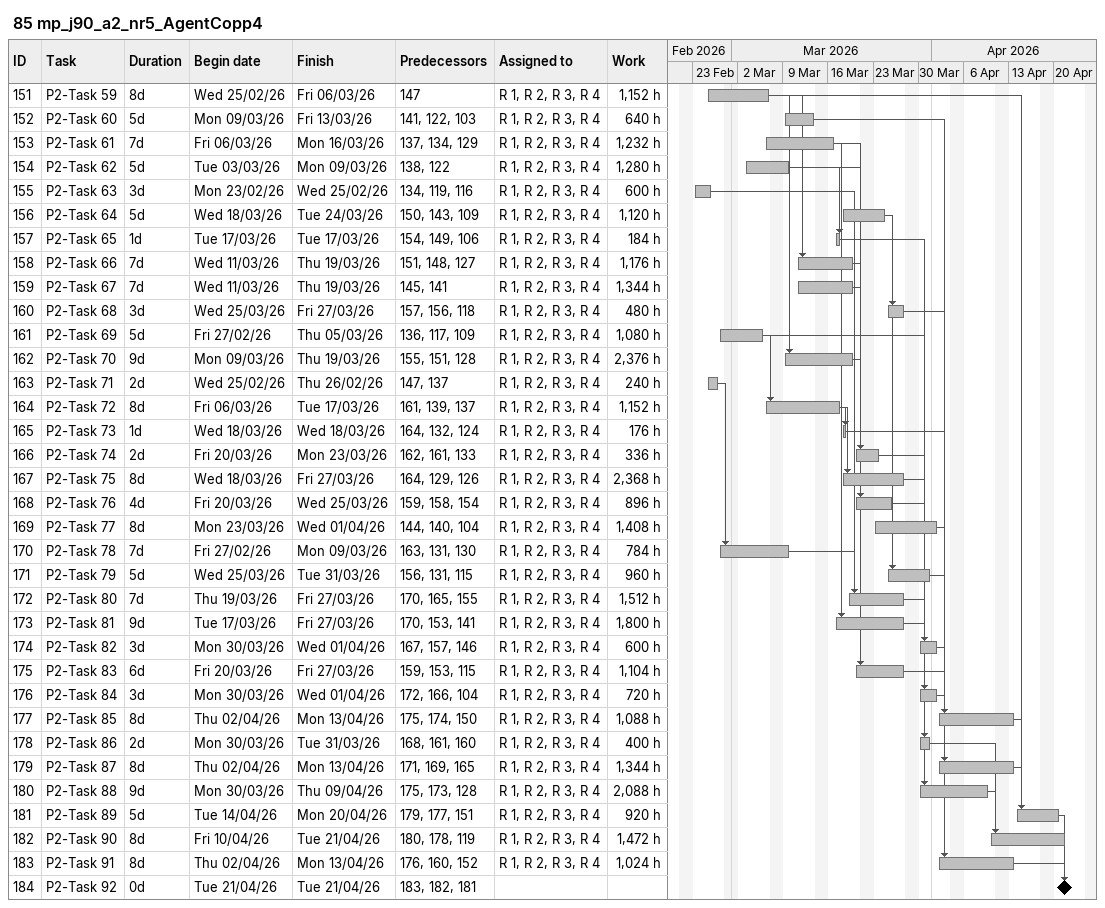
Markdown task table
85 mp_j90_a2_nr5_AgentCopp4

| ID | Task | Duration | Start | Finish | Predecessors | Resources | Work (h) |
|---|---|---|---|---|---|---|---|
| 151 | P2-Task 59 | 8d | 2026-02-25 | 2026-03-06 | 147 | R 1, R 2, R 3, R 4 | 1152 |
| 152 | P2-Task 60 | 5d | 2026-03-09 | 2026-03-13 | 141, 122, 103 | R 1, R 2, R 3, R 4 | 640 |
| 153 | P2-Task 61 | 7d | 2026-03-06 | 2026-03-16 | 137, 134, 129 | R 1, R 2, R 3, R 4 | 1232 |
| 154 | P2-Task 62 | 5d | 2026-03-03 | 2026-03-09 | 138, 122 | R 1, R 2, R 3, R 4 | 1280 |
| 155 | P2-Task 63 | 3d | 2026-02-23 | 2026-02-25 | 134, 119, 116 | R 1, R 2, R 3, R 4 | 600 |
| 156 | P2-Task 64 | 5d | 2026-03-18 | 2026-03-24 | 150, 143, 109 | R 1, R 2, R 3, R 4 | 1120 |
| 157 | P2-Task 65 | 1d | 2026-03-17 | 2026-03-17 | 154, 149, 106 | R 1, R 2, R 3, R 4 | 184 |
| 158 | P2-Task 66 | 7d | 2026-03-11 | 2026-03-19 | 151, 148, 127 | R 1, R 2, R 3, R 4 | 1176 |
| 159 | P2-Task 67 | 7d | 2026-03-11 | 2026-03-19 | 145, 141 | R 1, R 2, R 3, R 4 | 1344 |
| 160 | P2-Task 68 | 3d | 2026-03-25 | 2026-03-27 | 157, 156, 118 | R 1, R 2, R 3, R 4 | 480 |
| 161 | P2-Task 69 | 5d | 2026-02-27 | 2026-03-05 | 136, 117, 109 | R 1, R 2, R 3, R 4 | 1080 |
| 162 | P2-Task 70 | 9d | 2026-03-09 | 2026-03-19 | 155, 151, 128 | R 1, R 2, R 3, R 4 | 2376 |
| 163 | P2-Task 71 | 2d | 2026-02-25 | 2026-02-26 | 147, 137 | R 1, R 2, R 3, R 4 | 240 |
| 164 | P2-Task 72 | 8d | 2026-03-06 | 2026-03-17 | 161, 139, 137 | R 1, R 2, R 3, R 4 | 1152 |
| 165 | P2-Task 73 | 1d | 2026-03-18 | 2026-03-18 | 164, 132, 124 | R 1, R 2, R 3, R 4 | 176 |
| 166 | P2-Task 74 | 2d | 2026-03-20 | 2026-03-23 | 162, 161, 133 | R 1, R 2, R 3, R 4 | 336 |
| 167 | P2-Task 75 | 8d | 2026-03-18 | 2026-03-27 | 164, 129, 126 | R 1, R 2, R 3, R 4 | 2368 |
| 168 | P2-Task 76 | 4d | 2026-03-20 | 2026-03-25 | 159, 158, 154 | R 1, R 2, R 3, R 4 | 896 |
| 169 | P2-Task 77 | 8d | 2026-03-23 | 2026-04-01 | 144, 140, 104 | R 1, R 2, R 3, R 4 | 1408 |
| 170 | P2-Task 78 | 7d | 2026-02-27 | 2026-03-09 | 163, 131, 130 | R 1, R 2, R 3, R 4 | 784 |
| 171 | P2-Task 79 | 5d | 2026-03-25 | 2026-03-31 | 156, 131, 115 | R 1, R 2, R 3, R 4 | 960 |
| 172 | P2-Task 80 | 7d | 2026-03-19 | 2026-03-27 | 170, 165, 155 | R 1, R 2, R 3, R 4 | 1512 |
| 173 | P2-Task 81 | 9d | 2026-03-17 | 2026-03-27 | 170, 153, 141 | R 1, R 2, R 3, R 4 | 1800 |
| 174 | P2-Task 82 | 3d | 2026-03-30 | 2026-04-01 | 167, 157, 146 | R 1, R 2, R 3, R 4 | 600 |
| 175 | P2-Task 83 | 6d | 2026-03-20 | 2026-03-27 | 159, 153, 115 | R 1, R 2, R 3, R 4 | 1104 |
| 176 | P2-Task 84 | 3d | 2026-03-30 | 2026-04-01 | 172, 166, 104 | R 1, R 2, R 3, R 4 | 720 |
| 177 | P2-Task 85 | 8d | 2026-04-02 | 2026-04-13 | 175, 174, 150 | R 1, R 2, R 3, R 4 | 1088 |
| 178 | P2-Task 86 | 2d | 2026-03-30 | 2026-03-31 | 168, 161, 160 | R 1, R 2, R 3, R 4 | 400 |
| 179 | P2-Task 87 | 8d | 2026-04-02 | 2026-04-13 | 171, 169, 165 | R 1, R 2, R 3, R 4 | 1344 |
| 180 | P2-Task 88 | 9d | 2026-03-30 | 2026-04-09 | 175, 173, 128 | R 1, R 2, R 3, R 4 | 2088 |
| 181 | P2-Task 89 | 5d | 2026-04-14 | 2026-04-20 | 179, 177, 151 | R 1, R 2, R 3, R 4 | 920 |
| 182 | P2-Task 90 | 8d | 2026-04-10 | 2026-04-21 | 180, 178, 119 | R 1, R 2, R 3, R 4 | 1472 |
| 183 | P2-Task 91 | 8d | 2026-04-02 | 2026-04-13 | 176, 160, 152 | R 1, R 2, R 3, R 4 | 1024 |
| 184 | P2-Task 92 | 0d | 2026-04-21 | 2026-04-21 | 183, 182, 181 |  |  |
